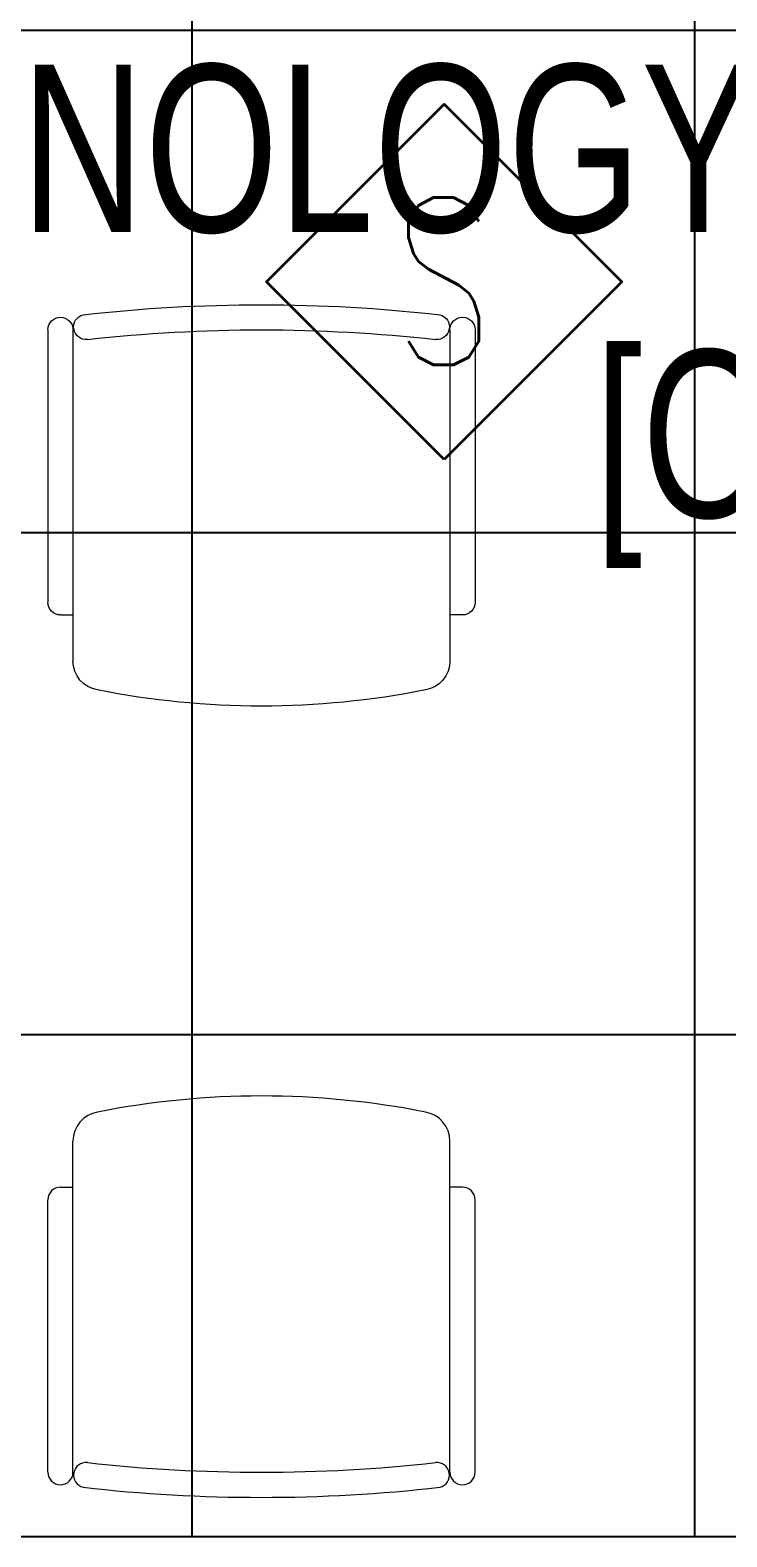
# Model space of a CAD drawing. Extents: x -12260 to 57327, y -29287 to 19916.
# Drawn here: x 41082 to 41914, y 5535 to 7335 of the extents above; entities that cross this region are included whole.
import ezdxf
from ezdxf.enums import TextEntityAlignment as Align

# ---------------------------------------------------------------- set-up
doc = ezdxf.new("R2010")
doc.units = 0
doc.header["$LTSCALE"] = 0.25
doc.linetypes.add('DASHDOT', pattern=[25.4, 12.7, -6.35, 0, -6.35])
for name, color, linetype, lineweight in [('01-First Floor$0$72_EGR_BASE_TEXT', 252, 'Continuous', 5), ('01-First Floor$0$LOADING', 253, 'Continuous', 5), ('01-First Floor$0$Walls', 251, 'Continuous', 5), ('E-LITE-CLNG-CNDT', 6, 'DASHDOT', 35), ('F-ALRM-CLNG @ 100', 33, 'Continuous', 35)]:
    doc.layers.add(name, color=color, linetype=linetype, lineweight=lineweight)
doc.layers.add('01-First Floor$0$FALSE CEILING', color=251, linetype='Continuous')
doc.layers.add('01-First Floor$0$TME-NON MEDICAL FURNITURE', color=242, linetype='Continuous')
doc.styles.add('01-First Floor$0$X3G_ENTITY_9EC9', font='swisscl.ttf', dxfattribs={"height": 0.2})
doc.styles.add('01-First Floor$0$X3G_ENTITY_9F38', font='swisscl.ttf', dxfattribs={"height": 0.2})
doc.styles.add('DC_SIMPLEX', font='SIMPLEX.shx', dxfattribs={"width": 0.7})

# ---------------------------------------------------------------- blocks, each defined once
blk = doc.blocks.new('01-First Floor$0$GF21016-P')
at = {"layer": '01-First Floor$0$LOADING', "extrusion": (-1.24384e-09, -1.20261e-09, -1)}
for p, q in [((0.0128, 0.0179), (0.0128, 0.4136)), ((0.4628, 0.0179), (0.4628, 0.4136)), ((-0.0172, 0.0179), (-0.0172, 0.3435)), ((-0.0022, 0.3585), (0.0128, 0.3585)), ((0.4778, 0.3585), (0.4628, 0.3585)), ((0.4928, 0.0179), (0.4928, 0.3435)), ((0.4778, 0.0029), (0.4778, 0.0029))]:
    blk.add_line(p, q, dxfattribs=at)
for centre, radius, start, end in [((-0.2378, -0.5362), 1.0036, 78.7568, 101.2432), ((-0.0478, 0.4136), 0.035, 0, 80.6557), ((-0.4278, 0.4136), 0.035, 99.3443, 180), ((0.0022, 0.3435), 0.015, 0, 90), ((-0.4778, 0.3435), 0.015, 90, 180), ((-0.0284, 0.0145), 0.015, 284.3864, 95.5209), ((-0.2378, 1.8928), 1.8749, 263.6341, 276.3659), ((-0.4471, 0.0145), 0.015, 84.4791, 255.6136), ((0.0022, 0.0179), 0.015, 270, 0), ((0.0022, 0.0179), 0.015, 180, 270), ((-0.2378, 1.8734), 1.8855, 263.5119, 276.4881), ((-0.4778, 0.0179), 0.015, 270, 0), ((-0.4778, 0.0179), 0.015, 180, 270)]:
    blk.add_arc(centre, radius, start, end, dxfattribs=at)
blk = doc.blocks.new('01-First Floor')
at = {"layer": '01-First Floor$0$FALSE CEILING', "linetype": 'Continuous'}
for p, q in [((41276, 5535), (41276, 8610)), ((41876, 5535), (41876, 8610)), ((39476, 7335), (43476, 7335)), ((39476, 6735), (43476, 6735)), ((39476, 6135), (43476, 6135))]:
    blk.add_line(p, q, dxfattribs=at)
at = {"layer": '01-First Floor$0$FALSE CEILING'}
blk.add_lwpolyline([(43476, 5535), (39476, 5535), (39476, 8610), (43476, 8610)], close=True, dxfattribs=at)
at = {"layer": '01-First Floor$0$Walls'}
blk.add_line((43476, 5535), (39476, 5535), dxfattribs=at)
at = {"layer": '01-First Floor$0$TME-NON MEDICAL FURNITURE', "color": 1, "extrusion": (-2.67576e-11, -2.24019e-05, 1), "xscale": 1000.000000000004, "yscale": 1000.000000000004, "zscale": -1000.000000000002, "rotation": 179.9999748876472}
blk.add_blockref('01-First Floor$0$GF21016-P', (41596.4, 6994.9, -0.3), dxfattribs=at)
at = {"layer": '01-First Floor$0$TME-NON MEDICAL FURNITURE', "color": 1, "extrusion": (-2.67576e-11, 2.24019e-05, 1), "xscale": -1000.000000000004, "yscale": 1000.000000000004, "zscale": -1000.000000000004, "rotation": 2.511235275726164e-05}
blk.add_blockref('01-First Floor$0$GF21016-P', (41596.4, 5594.3, 0), dxfattribs=at)
at = {"layer": '01-First Floor$0$72_EGR_BASE_TEXT', "char_height": 200, "attachment_point": 2}
for s, insert, style in [('ENDOCRINOLOGY CLINIC  (1)', (41584.1, 7293.9, 0), '01-First Floor$0$X3G_ENTITY_9EC9'), ('[OPDF46]', (42211.6, 6952.9), '01-First Floor$0$X3G_ENTITY_9F38')]:
    blk.add_mtext(s, dxfattribs=dict(at, insert=insert, style=style))
blk = doc.blocks.new('A$C5CF53093')
blk.add_lwpolyline([(0, -212.1), (-212.1, 0), (0, 212.1), (212.1, 0)], close=True)
blk = doc.blocks.new('*U74')
at = {"xscale": 0.01, "yscale": 0.01, "zscale": 0.01}
blk.add_blockref('A$C5CF53093', (0.007, -0.007), dxfattribs=at)
at = {"color": 6, "style": 'DC_SIMPLEX', "width": 0.7, "flags": 8}
blk.add_attdef('TYPE', text='', height=2, rotation=360, dxfattribs=at).set_placement((0, 0), align=Align.MIDDLE_CENTER)

msp = doc.modelspace()

# ---------------------------------------------------------------- block references
at = {"layer": 'E-LITE-CLNG-CNDT'}
msp.add_blockref('01-First Floor', (0, 0), dxfattribs=at)
at = {"layer": 'F-ALRM-CLNG @ 100', "xscale": 100, "yscale": 100, "zscale": 100}
msp.add_blockref('*U74', (41576, 7035), dxfattribs=at).add_auto_attribs({'TYPE': 'S'})

doc.saveas('drawing.dxf')
